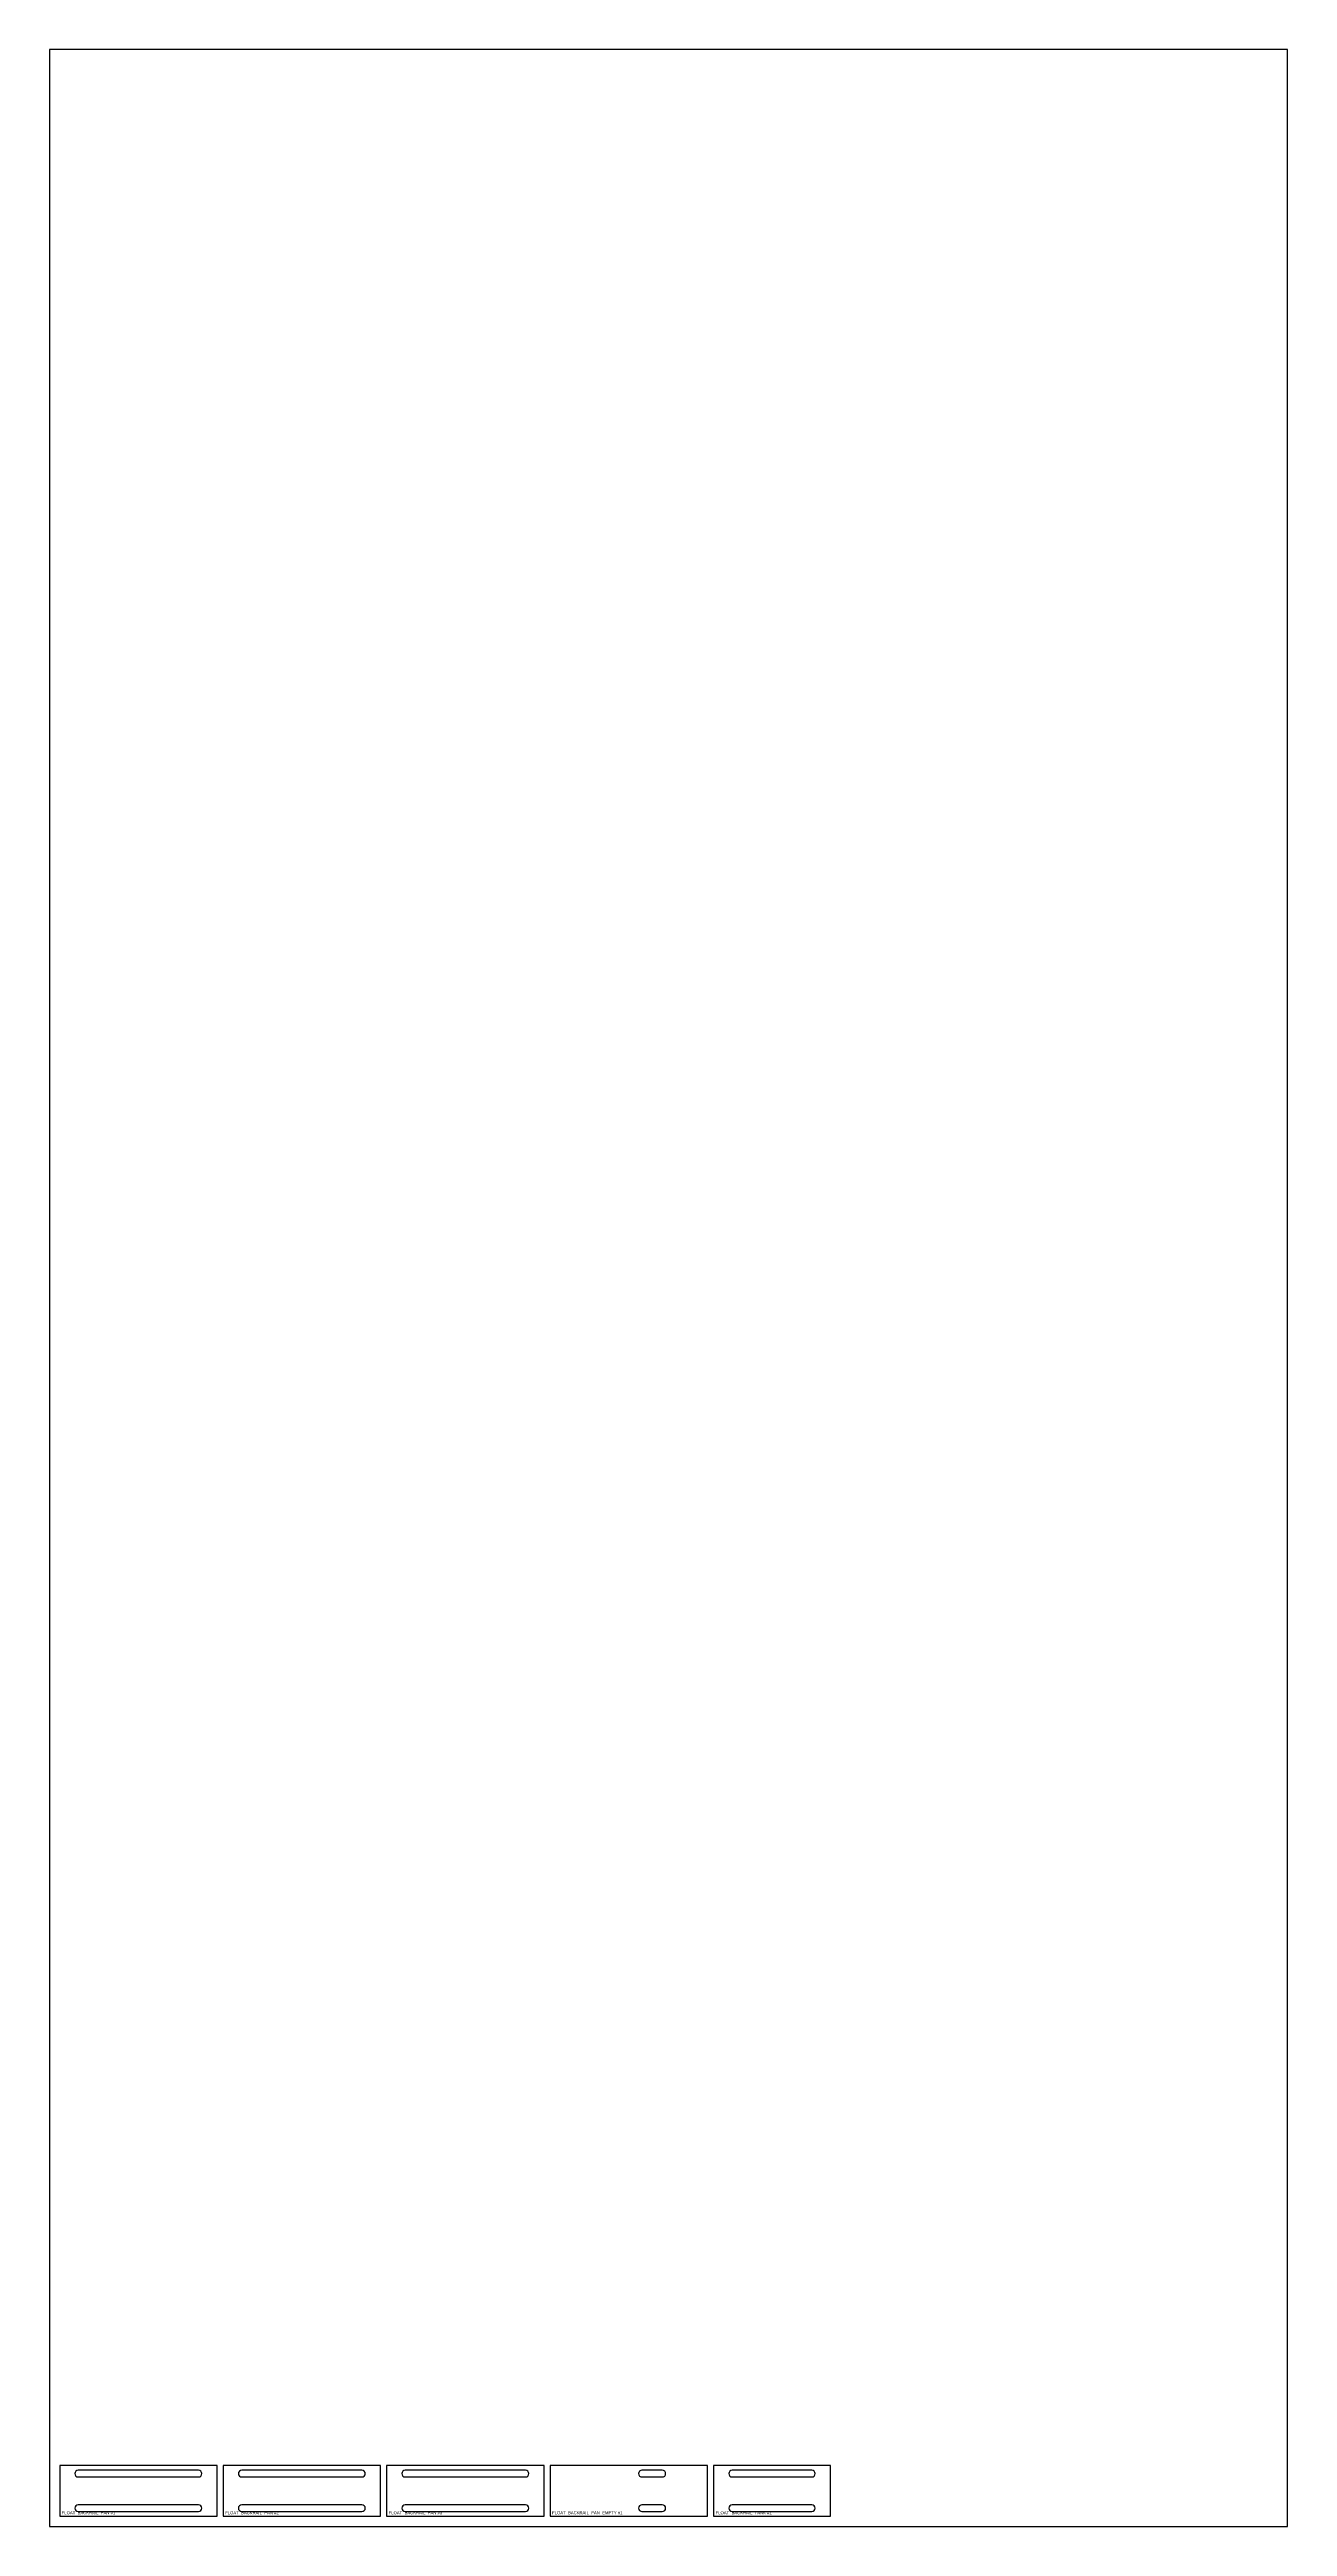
# Model space of a CAD drawing. Header units: millimetres. Extents: x 0 to 1219, y 0 to 2438.
import ezdxf

# ---------------------------------------------------------------- set-up
doc = ezdxf.new("R2010")
doc.units = ezdxf.units.MM
for name, color, linetype in [('CUT_HOLES', 7, 'Continuous'), ('CUT_OUTER', 7, 'Continuous'), ('PART_MARK_NO_CUT', 7, 'Continuous'), ('STOCK_NO_CUT', 7, 'Continuous')]:
    doc.layers.add(name, color=color, linetype=linetype)

msp = doc.modelspace()

# ---------------------------------------------------------------- linework, layer by layer
at = {"layer": 'CUT_HOLES'}
for points in [[(146.7, 55.3), (28.3, 55.3, 1), (28.3, 48.7), (146.7, 48.7, 1)], [(307.7, 55.3), (189.3, 55.3, 1), (189.3, 48.7), (307.7, 48.7, 1)], [(468.7, 55.3), (350.3, 55.3, 1), (350.3, 48.7), (468.7, 48.7, 1)], [(603.5, 55.3), (583.5, 55.3, 1), (583.5, 48.7), (603.5, 48.7, 1)], [(750.7, 55.3), (672.3, 55.3, 1), (672.3, 48.7), (750.7, 48.7, 1)], [(146.7, 21.3), (28.3, 21.3, 1), (28.3, 14.7), (146.7, 14.7, 1)], [(307.7, 21.3), (189.3, 21.3, 1), (189.3, 14.7), (307.7, 14.7, 1)], [(468.7, 21.3), (350.3, 21.3, 1), (350.3, 14.7), (468.7, 14.7, 1)], [(603.5, 21.3), (583.5, 21.3, 1), (583.5, 14.7), (603.5, 14.7, 1)], [(750.7, 21.3), (672.3, 21.3, 1), (672.3, 14.7), (750.7, 14.7, 1)]]:
    msp.add_lwpolyline(points, format="xyb", close=True, dxfattribs=at)
at = {"layer": 'CUT_OUTER'}
for points in [[(165, 10), (165, 60), (10, 60), (10, 10)], [(326, 10), (326, 60), (171, 60), (171, 10)], [(487, 10), (487, 60), (332, 60), (332, 10)], [(648, 10), (648, 60), (493, 60), (493, 10)], [(769, 10), (769, 60), (654, 60), (654, 10)]]:
    msp.add_lwpolyline(points, close=True, dxfattribs=at)
at = {"layer": 'STOCK_NO_CUT'}
msp.add_lwpolyline([(0, 0), (1219.2, 0), (1219.2, 2438.4), (0, 2438.4)], close=True, dxfattribs=at)

# ---------------------------------------------------------------- texts
at = {"layer": 'PART_MARK_NO_CUT'}
for s, p in [('FLOAT_BACKRAIL_PAN #1', (12, 12)), ('FLOAT_BACKRAIL_PAN #2', (173, 12)), ('FLOAT_BACKRAIL_PAN #3', (334, 12)), ('FLOAT_BACKRAIL_PAN_EMPTY #1', (495, 12)), ('FLOAT_BACKRAIL_TANK #1', (656, 12))]:
    msp.add_text(s, height=3, dxfattribs=at).set_placement(p)

doc.saveas('drawing.dxf')
